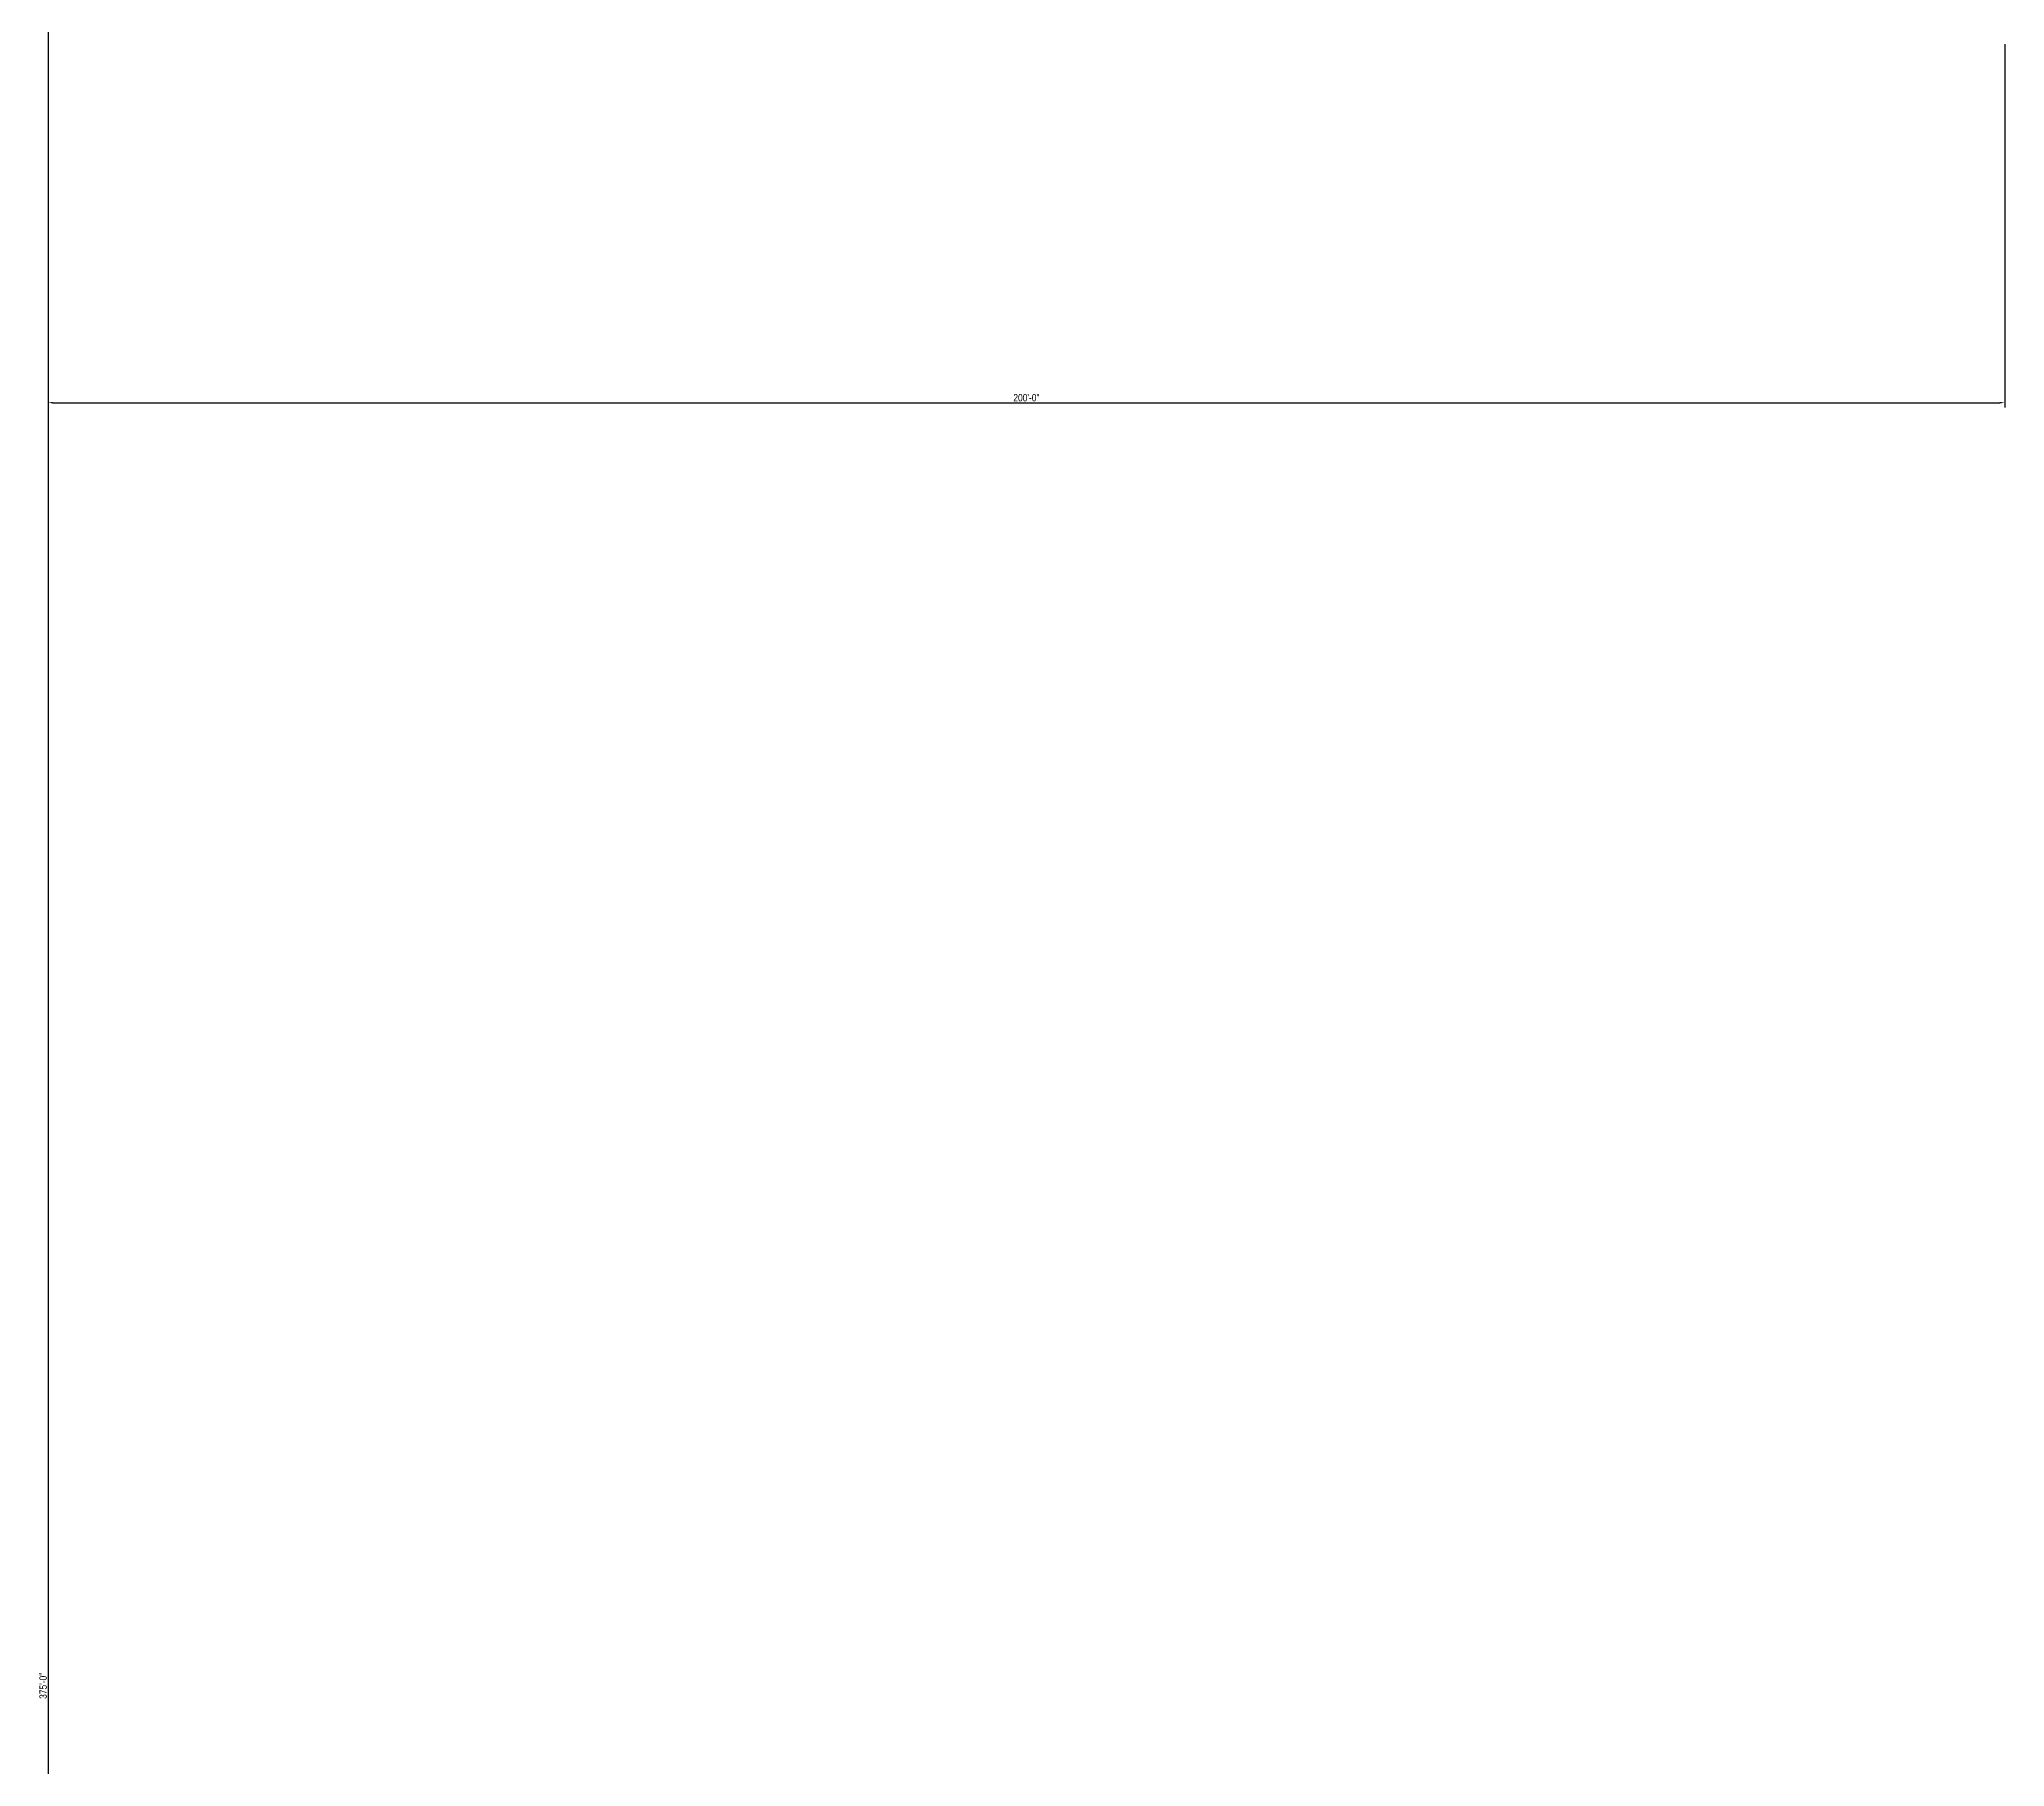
# Model space of a CAD drawing. Header units: inches. Extents: x -90 to 2036, y -33 to 3377.
# Drawn here: x 1444.4 to 1539.4, y 2889.7 to 2973.1 of the extents above; entities that cross this region are included whole.
import ezdxf

# ---------------------------------------------------------------- set-up
doc = ezdxf.new("R2010")
doc.units = ezdxf.units.IN
doc.header["$MEASUREMENT"] = 0
doc.layers.add('First floor Utility', color=69, linetype='CONTINUOUS')
doc.styles.add('style5', font='ARIALN.TTF')

msp = doc.modelspace()

# ---------------------------------------------------------------- linework, layer by layer
at = {"layer": 'First floor Utility', "color": 253, "linetype": 'Continuous'}
for p, q in [((1444.873, 2981.998, -409.449), (1444.873, 2805.305, -409.449)), ((1444.873, 2972.904, -409.449), (1444.873, 2955.361, -409.449)), ((1539.361, 2972.904, -409.449), (1539.361, 2955.361, -409.449)), ((1445.109, 2955.597, -409.449), (1539.125, 2955.597, -409.449))]:
    msp.add_line(p, q, dxfattribs=at)
for points in [[(1445.109, 2955.636, -409.449), (1445.109, 2955.557, -409.449), (1444.873, 2955.597, -409.449)], [(1539.125, 2955.636, -409.449), (1539.125, 2955.557, -409.449), (1539.361, 2955.597, -409.449)]]:
    msp.add_solid(points, dxfattribs=at)

# ---------------------------------------------------------------- texts
at = {"layer": 'First floor Utility', "color": 253, "linetype": 'Continuous', "insert": (1492.117, 2955.837, -409.449), "char_height": 0.35433, "attachment_point": 5, "style": 'style5'}
msp.add_mtext('\\A1;200\'-0"', dxfattribs=at)
at = {"layer": 'First floor Utility', "color": 253, "linetype": 'Continuous', "insert": (1444.633, 2893.652, -409.449), "char_height": 0.35433, "attachment_point": 5, "rotation": 90, "style": 'style5'}
msp.add_mtext('\\A1;375\'-0"', dxfattribs=at)

doc.saveas('drawing.dxf')
